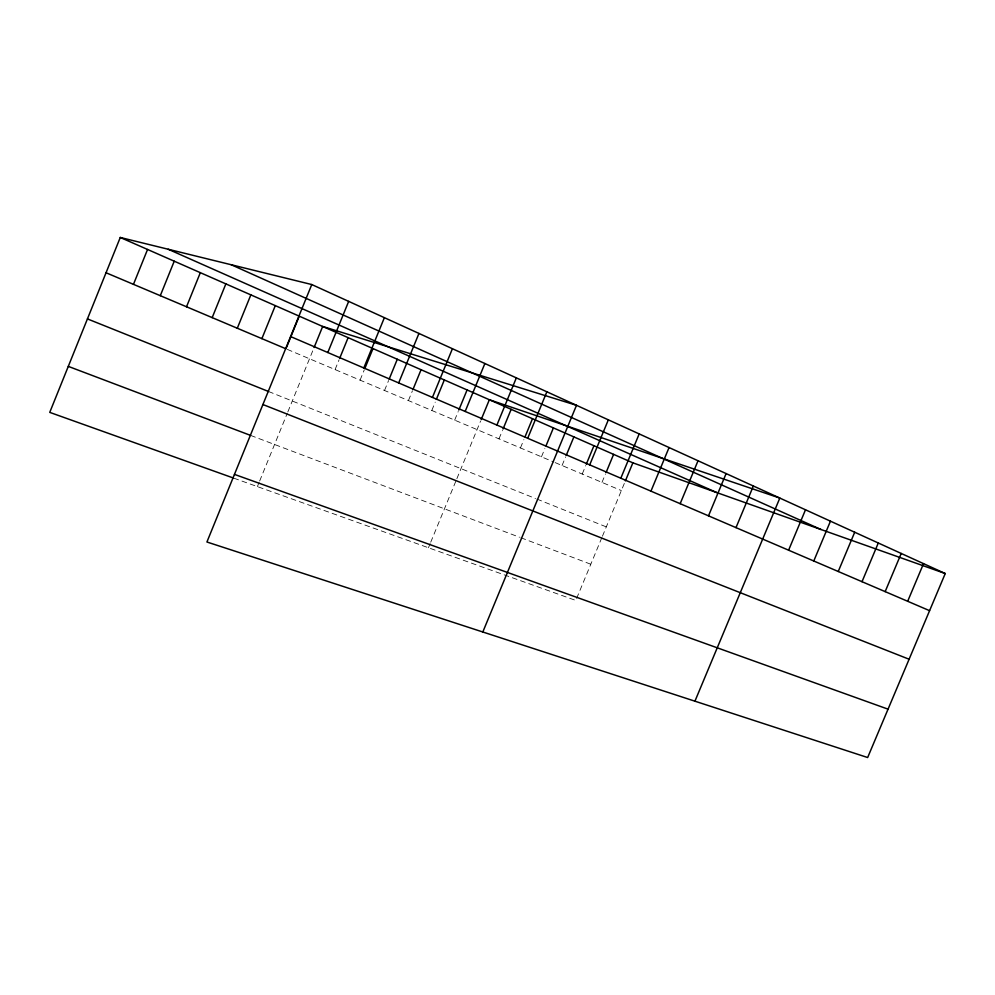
<?xml version="1.0" encoding="UTF-8"?>
<svg xmlns="http://www.w3.org/2000/svg" width="995" height="995" viewBox="0 0 995 995"><rect width="100%" height="100%" fill="white"/><g stroke="black" fill="none" stroke-linecap="round" stroke-linejoin="round"><path stroke-width="0.75" stroke-dasharray="4.97 3.73" d="M257.382 486.605L259.098 482.388M259.67 480.983L287.294 413.248M287.841 411.893L313.512 348.934M335.079 369.568L339.046 359.854M360.078 380.14L364.182 370.103M384.518 390.475L388.585 380.538M408.423 400.575L412.452 390.761M431.805 410.462L435.225 402.142M454.678 420.126L458.222 411.507M428.447 547.747L430.163 543.581M430.735 542.188L456.27 480.125M456.867 478.694L480.585 421.059M498.992 438.857L502.463 430.425M520.447 447.924L523.892 439.579M541.467 456.817L544.874 448.558M562.051 465.511L565.608 456.929M582.224 474.043L585.744 465.548M601.987 482.401L605.47 473.993M601.875 537.561L575.794 600.433L233.327 477.998M602.435 536.23L624.81 482.264M250.665 435.437L519.514 537.238M520.907 537.76L590.819 564.24M268.55 391.508L535.521 498.52M536.902 499.067L606.303 526.89M287.331 349.394L553.817 462.041M555.185 462.613L621.365 490.585"/><path stroke-width="1.49" d="M311.771 284.545L206.923 542.001L867.652 757.531L945.25 573.543L311.771 284.545L120.271 237.469L49.75 412.378L233.327 477.998M133.467 284.346L147.558 249.459M160.294 295.689L174.237 261.188M186.525 306.771L200.331 272.667M212.184 317.629L225.865 283.886M237.295 328.238L250.852 294.881M261.884 338.636L275.304 305.627M286.523 347.379L299.234 316.149M314.084 347.529L322.678 326.459L576.491 405.313L482.811 631.999M327.803 352.516L348.673 301.373M339.618 358.461L348.126 337.641M363.809 367.963L384.381 317.666M364.767 368.66L372.988 348.573M389.169 379.12L397.291 359.27M398.672 382.926L418.945 333.437M413.024 389.356L421.072 369.717M432.439 397.403L452.426 348.71M436.357 399.368L444.33 379.941M458.819 410.064L467.09 389.953M465.175 411.445L484.876 363.523M481.17 419.641L489.353 399.741L779.819 498.072L694.933 701.189M496.903 425.064L516.343 377.876M503.047 429.019L511.156 409.331M525.037 436.805L532.499 418.708M527.698 438.273L546.864 391.794M546.019 445.797L553.407 427.9M566.192 455.499L573.879 436.904M586.329 464.13L593.94 445.723M589.699 464.876L608.343 419.84M606.054 472.588L613.604 454.367M620.818 478.222L639.188 433.919M625.395 480.871L632.87 462.837L945.25 573.543M650.954 491.144L669.063 447.551M680.17 503.681L698.03 460.76M708.502 515.833L726.114 473.57M736.001 527.624L753.364 486.008M788.6 550.198L805.502 509.788M813.773 560.993L830.452 521.181M838.238 571.491L854.705 532.238M862.018 581.689L878.286 542.996M885.164 591.615L901.221 553.456M907.676 601.279L923.534 563.643M234.459 474.379L888.05 709.161M68.294 366.384L250.665 435.437M262.904 404.53L909.107 659.237M87.436 318.91L268.55 391.508M106.042 272.754L285.938 348.797M290.59 336.559L929.591 610.681M120.271 237.469L632.87 462.837M168.192 249.248L716.773 492.575M231.163 264.72L820.975 529.502"/></g></svg>
